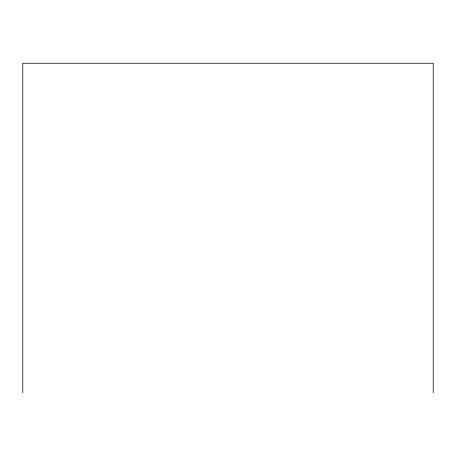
<?xml version="1.0" encoding="UTF-8"?>
<svg xmlns="http://www.w3.org/2000/svg" width="456" height="456" viewBox="0 0 456 456"><rect width="100%" height="100%" fill="white"/><g stroke="black" fill="none" stroke-linecap="round" stroke-linejoin="round"><path stroke-width="0.68" d="M433.2 392.753L433.2 63.247L22.8 63.247L22.8 392.753"/></g></svg>
